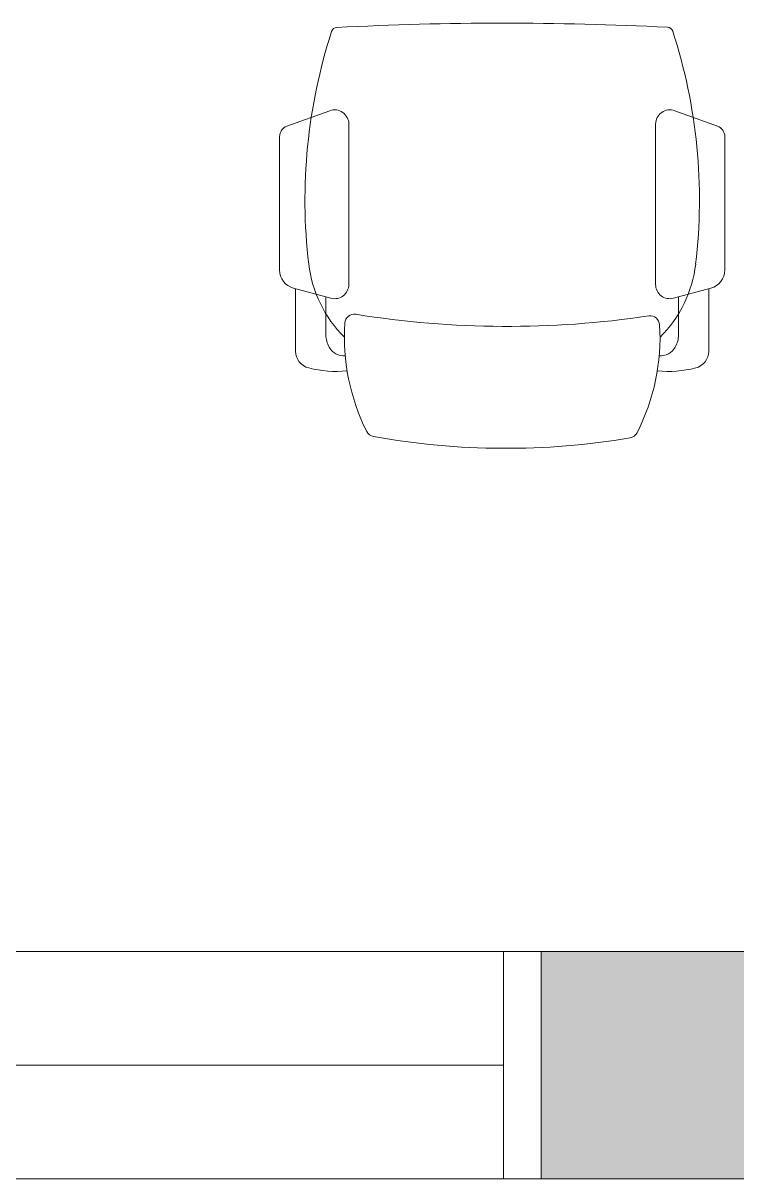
# Model space of a CAD drawing. Header units: inches. Extents: x 0 to 1536, y 72 to 1354.
# Drawn here: x 886.6 to 924.3, y 72 to 133 of the extents above; entities that cross this region are included whole.
import ezdxf

# ---------------------------------------------------------------- set-up
doc = ezdxf.new("R2010")
doc.units = ezdxf.units.IN
doc.header["$MEASUREMENT"] = 0
for name, color, linetype, lineweight in [('1600 K ST 6th Floor-Clean-REVISED_dwg', 8, 'Continuous', 9), ('A-Glaz-Exst', 7, 'Continuous', 9), ('A-WALL', 113, 'Continuous', 13), ('A-WALL-PATT', 111, 'Continuous', 13), ('I-FURN', 30, 'Continuous', 9), ('I-FURN-PNLS', 30, 'Continuous', 9)]:
    doc.layers.add(name, color=color, linetype=linetype, lineweight=lineweight)

# ---------------------------------------------------------------- blocks, each defined once
blk = doc.blocks.new('WORKSTATION_1 - Layout - Option A-7491167-Level XX  POWER _ SIGNAL')
at = {"layer": 'I-FURN'}
for p, q in [((28.923, -24.964), (28.923, -21.67)), ((50.701, -24.964), (50.701, -21.67)), ((30.517, -24.536), (30.517, -22.536)), ((49.106, -24.536), (49.106, -22.536)), ((30.78, -24.466), (28.817, -24.992)), ((48.844, -24.466), (50.806, -24.992)), ((31.724, -33.656), (31.724, -25.191)), ((47.9, -33.656), (47.9, -25.191)), ((28.076, -25.958), (28.076, -32.99)), ((51.547, -25.958), (51.547, -32.99)), ((28.461, -33.54), (30.717, -34.361)), ((51.163, -33.54), (48.906, -34.361))]:
    blk.add_line(p, q, dxfattribs=at)
for centre, radius, start, end in [((39.636, -55.93), 39.384, 79.82166, 99.6026), ((42.596, -22.409), 11.104, 152.98157, 183.38786), ((33.15, -17.592), 0.5, 99.6026, 152.98157), ((46.507, -17.659), 0.5, 26.61211, 79.82166), ((37.027, -22.409), 11.104, 356.1226, 26.61211), ((31.084, -26.619), 6.016, 84.73068, 104.17322), ((48.54, -26.619), 6.016, 75.82678, 95.26932), ((29.834, -21.67), 0.911, 104.17322, 180), ((49.79, -21.67), 0.911, 360, 75.82678), ((31.841, -22.536), 1.324, 150.2619, 180), ((31.469, -22.324), 0.896, 85.74173, 150.2619), ((48.154, -22.324), 0.896, 29.7381, 94.25827), ((47.782, -22.536), 1.324, 360, 29.7381), ((36.097, -27.039), 6.53, 134.84247, 173.24037), ((43.526, -27.039), 6.53, 6.75963, 45.15753), ((32.011, -23.035), 0.5, 183.38786, 278.47675), ((39.517, -73.399), 50.42, 80.85889, 98.47675), ((47.607, -23.126), 0.5, 260.85889, 356.1226), ((29.076, -25.958), 1, 105, 180), ((30.974, -25.191), 0.75, 360, 105), ((48.65, -25.191), 0.75, 75, 180), ((50.547, -25.958), 1, 360, 75), ((58.191, -29.657), 28.778, 173.24037, 198.0109), ((21.432, -29.657), 28.778, 342.01089, 6.75963), ((28.661, -32.99), 0.585, 180, 250), ((50.962, -32.99), 0.585, 290, 360), ((30.974, -33.656), 0.75, 250, 360), ((48.65, -33.656), 0.75, 180, 290), ((31.108, -38.463), 0.3, 198.0109, 267.09313), ((39.713, 130.999), 169.98, 267.09313, 272.97465), ((48.519, -38.452), 0.3, 272.97465, 342.01089)]:
    blk.add_arc(centre, radius, start, end, dxfattribs=at)
blk = doc.blocks.new('1600 K ST 6th Floor-Clean-REVISED_dwg-7023626-Level XX  POWER _ SIGNAL')
at = {"layer": 'A-Glaz-Exst'}
for p, q in [((857.955, 84), (913.955, 84)), ((911.955, 84), (913.955, 84)), ((857.955, 72), (913.955, 72))]:
    blk.add_line(p, q, dxfattribs=at)
at = {"layer": 'A-Glaz-Exst', "flags": 128}
for points in [[(913.955, 72), (911.955, 72), (911.955, 84)], [(911.954, 77.999), (911.954, 78), (859.956, 78), (859.955, 77.999), (911.955, 77.999), (911.955, 78), (859.955, 78)]]:
    blk.add_lwpolyline(points, dxfattribs=at)

msp = doc.modelspace()

# ---------------------------------------------------------------- hatches: boundary and pattern name
at = {"layer": 'A-WALL-PATT', "lineweight": 9}
msp.add_hatch(color=7, dxfattribs=at).paths.add_polyline_path([(962.666, 72), (971.955, 72), (971.955, 84), (913.955, 84), (913.955, 72), (941.026, 72)], flags=0)

# ---------------------------------------------------------------- linework, layer by layer
at = {"layer": 'A-WALL', "color": 8, "lineweight": 20}
for p, q in [((953.33, 84), (913.955, 84)), ((913.955, 84), (913.955, 72)), ((913.955, 72), (971.955, 72))]:
    msp.add_line(p, q, dxfattribs=at)

# ---------------------------------------------------------------- block references
at = {"layer": '1600 K ST 6th Floor-Clean-REVISED_dwg', "color": 7}
msp.add_blockref('1600 K ST 6th Floor-Clean-REVISED_dwg-7023626-Level XX  POWER _ SIGNAL', (0, 0), dxfattribs=at)
at = {"layer": 'I-FURN-PNLS', "rotation": 180}
msp.add_blockref('WORKSTATION_1 - Layout - Option A-7491167-Level XX  POWER _ SIGNAL', (951.705, 94), dxfattribs=at)

doc.saveas('drawing.dxf')
